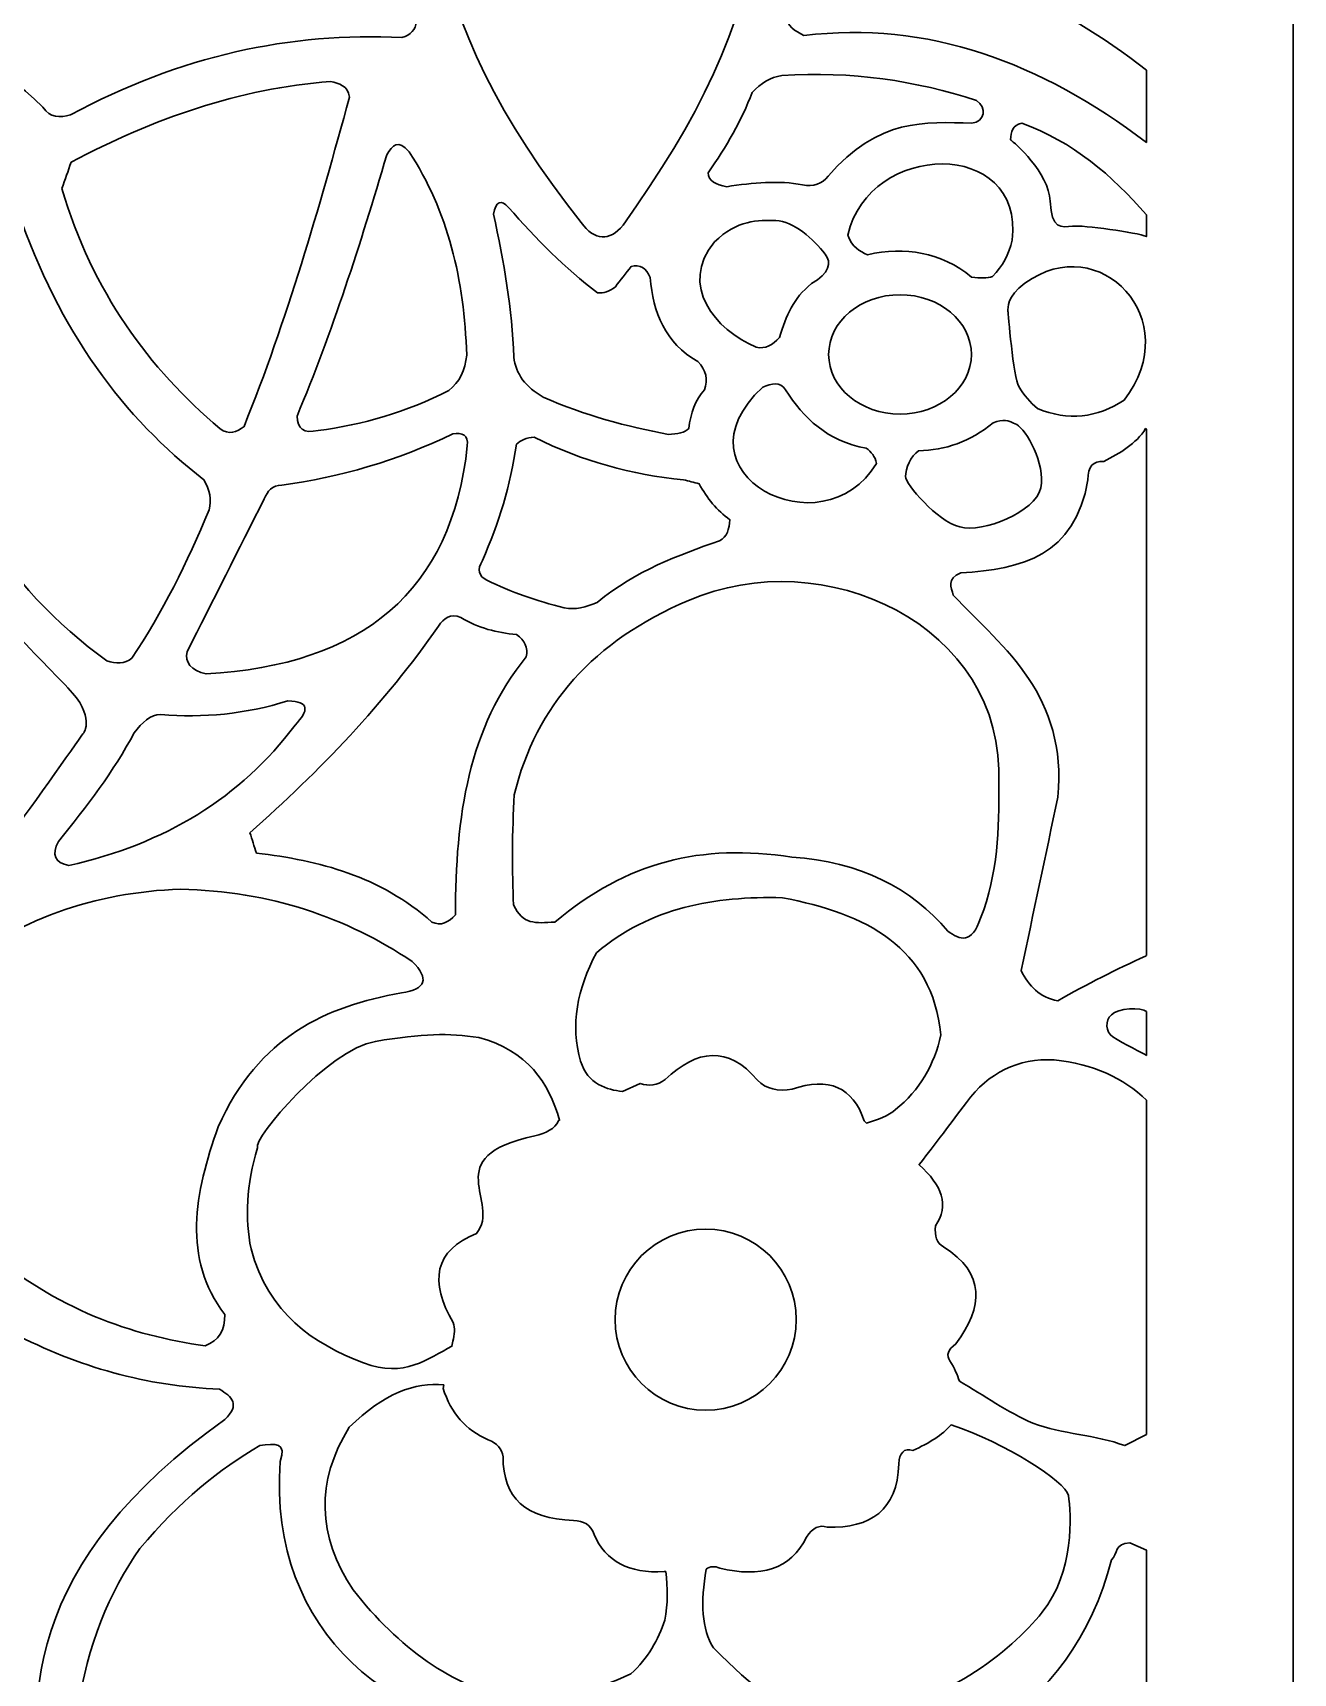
# Model space of a CAD drawing. Header units: centimetres. Extents: x 22.22 to 27.01, y -9 to -0.09.
# Drawn here: x 24.845 to 27.009, y -4.967 to -2.15 of the extents above; entities that cross this region are included whole.
import ezdxf

# ---------------------------------------------------------------- set-up
doc = ezdxf.new("R2010")
doc.units = ezdxf.units.CM
doc.header["$MEASUREMENT"] = 0
doc.layers.add('layer 1', color=7, linetype='Continuous')

msp = doc.modelspace()

# ---------------------------------------------------------------- linework, layer by layer
at = {"layer": 'layer 1', "color": 250, "lineweight": 30}
for points, knots in [([(22.22329, -0.08614), (22.22329, -0.08614), (27.00868, -0.08614), (27.00868, -0.08614), (27.00868, -0.08614), (27.00868, -0.08614), (27.00868, -9.00021), (27.00868, -9.00021), (27.00868, -9.00021), (27.00868, -9.00021), (22.22329, -9.00021), (22.22329, -9.00021), (22.22329, -9.00021), (22.22329, -9.00021), (22.22329, -0.08614), (22.22329, -0.08614)], [0, 0, 0, 0, 0.2, 0.2, 0.2, 0.2, 0.4, 0.4, 0.4, 0.4, 0.6, 0.6, 0.6, 0.6, 1, 1, 1, 1]), ([(25.63864, -1.55238), (25.64874, -1.54224), (25.65996, -1.53359), (25.67912, -1.53549), (25.67912, -1.53549), (25.70459, -1.54828), (25.73081, -1.55991), (25.76232, -1.56365), (25.76232, -1.56365), (25.76794, -1.57266), (25.77357, -1.58167), (25.77919, -1.59068), (25.77919, -1.59068), (25.79005, -1.70596), (25.80092, -1.82123), (25.81179, -1.93651), (25.81179, -1.93651), (25.8279, -1.95641), (25.84551, -1.95678), (25.86464, -1.93763), (25.86464, -1.93763), (25.85602, -1.81185), (25.8474, -1.68606), (25.83878, -1.56028), (25.83878, -1.56028), (25.83165, -1.54113), (25.83502, -1.52648), (25.8489, -1.51634), (25.8489, -1.51634), (25.87252, -1.5017), (25.86501, -1.50658), (25.88263, -1.48592), (25.88263, -1.48592), (25.89124, -1.47991), (25.89986, -1.47992), (25.90849, -1.48592), (25.90849, -1.48592), (26.19186, -1.81074), (26.11297, -2.12521), (25.85803, -2.4806), (25.85803, -2.4806), (25.83403, -2.50913), (25.81004, -2.50762), (25.78606, -2.4761), (25.78606, -2.4761), (25.50902, -2.12614), (25.45989, -1.81822), (25.63864, -1.55238)], [0, 0, 0, 0, 0.0769231, 0.0769231, 0.0769231, 0.0769231, 0.1538462, 0.1538462, 0.1538462, 0.1538462, 0.2307692, 0.2307692, 0.2307692, 0.2307692, 0.3076923, 0.3076923, 0.3076923, 0.3076923, 0.3846154, 0.3846154, 0.3846154, 0.3846154, 0.4615385, 0.4615385, 0.4615385, 0.4615385, 0.5384615, 0.5384615, 0.5384615, 0.5384615, 0.6153846, 0.6153846, 0.6153846, 0.6153846, 0.6923077, 0.6923077, 0.6923077, 0.6923077, 0.7692308, 0.7692308, 0.7692308, 0.7692308, 0.8461538, 0.8461538, 0.8461538, 0.8461538, 1, 1, 1, 1]), ([(25.43332, -1.72136), (25.45655, -1.71459), (25.4693, -1.72135), (25.47156, -1.74163), (25.47156, -1.74163), (25.43557, -1.87008), (25.44306, -1.9999), (25.50304, -2.13139), (25.50304, -2.13139), (25.50228, -2.14491), (25.49403, -2.15392), (25.4783, -2.15843), (25.4783, -2.15843), (25.28721, -2.14888), (25.09747, -2.18972), (24.90935, -2.29135), (24.90935, -2.29135), (24.89136, -2.29588), (24.87412, -2.29741), (24.86213, -2.27783), (24.86213, -2.27783), (24.70512, -2.12647), (24.51171, -2.07083), (24.30666, -2.04578), (24.30666, -2.04578), (24.29315, -2.04053), (24.2819, -2.03302), (24.28643, -2.00973), (24.28643, -2.00973), (24.31529, -1.98382), (24.34415, -1.95792), (24.37301, -1.93201), (24.37301, -1.93201), (24.38801, -1.92558), (24.40227, -1.92179), (24.41124, -1.93652), (24.41124, -1.93652), (24.47211, -2.0028), (24.56725, -2.03688), (24.7156, -2.02586), (24.7156, -2.02586), (24.86896, -2.01447), (25.16692, -1.99606), (25.43332, -1.72136)], [0, 0, 0, 0, 0.0833333, 0.0833333, 0.0833333, 0.0833333, 0.1666667, 0.1666667, 0.1666667, 0.1666667, 0.25, 0.25, 0.25, 0.25, 0.3333333, 0.3333333, 0.3333333, 0.3333333, 0.4166667, 0.4166667, 0.4166667, 0.4166667, 0.5, 0.5, 0.5, 0.5, 0.5833333, 0.5833333, 0.5833333, 0.5833333, 0.6666667, 0.6666667, 0.6666667, 0.6666667, 0.75, 0.75, 0.75, 0.75, 0.8333333, 0.8333333, 0.8333333, 0.8333333, 1, 1, 1, 1]), ([(26.17544, -1.98833), (26.18405, -1.97332), (26.19417, -1.96581), (26.2058, -1.9658), (26.2058, -1.9658), (26.42219, -2.01461), (26.60675, -2.09654), (26.75676, -2.21452), (26.75676, -2.21452), (26.75676, -2.21452), (26.75676, -2.33859), (26.75676, -2.33859), (26.75676, -2.33859), (26.57518, -2.20112), (26.38129, -2.12872), (26.16869, -2.15505), (26.16869, -2.15505), (26.15418, -2.14666), (26.13728, -2.14071), (26.13833, -2.11675), (26.13833, -2.11675), (26.15822, -2.07583), (26.16759, -2.03227), (26.17544, -1.98833)], [0, 0, 0, 0, 0.1428571, 0.1428571, 0.1428571, 0.1428571, 0.2857143, 0.2857143, 0.2857143, 0.2857143, 0.4285714, 0.4285714, 0.4285714, 0.4285714, 0.5714286, 0.5714286, 0.5714286, 0.5714286, 0.7142857, 0.7142857, 0.7142857, 0.7142857, 1, 1, 1, 1]), ([(26.07986, -2.25306), (26.09448, -2.23653), (26.11134, -2.22678), (26.13047, -2.22376), (26.13047, -2.22376), (26.25072, -2.2157), (26.36119, -2.23261), (26.46497, -2.26657), (26.46497, -2.26657), (26.4837, -2.27811), (26.47865, -2.30364), (26.4571, -2.30543), (26.4571, -2.30543), (26.37674, -2.30376), (26.29676, -2.29567), (26.21029, -2.39668), (26.21029, -2.39668), (26.19942, -2.40983), (26.18479, -2.41471), (26.16645, -2.41132), (26.16645, -2.41132), (26.12558, -2.40375), (26.08139, -2.40722), (26.03602, -2.4147), (26.03602, -2.4147), (26.01798, -2.41092), (26.004, -2.40477), (26.00396, -2.39049), (26.00396, -2.39049), (26.03613, -2.34619), (26.06122, -2.30032), (26.07986, -2.25306)], [0, 0, 0, 0, 0.1111111, 0.1111111, 0.1111111, 0.1111111, 0.2222222, 0.2222222, 0.2222222, 0.2222222, 0.3333333, 0.3333333, 0.3333333, 0.3333333, 0.4444444, 0.4444444, 0.4444444, 0.4444444, 0.5555556, 0.5555556, 0.5555556, 0.5555556, 0.6666667, 0.6666667, 0.6666667, 0.6666667, 0.7777778, 0.7777778, 0.7777778, 0.7777778, 1, 1, 1, 1]), ([(24.89473, -2.41752), (24.89998, -2.4025), (24.90523, -2.38748), (24.91048, -2.37246), (24.91048, -2.37246), (25.05199, -2.29721), (25.19923, -2.2461), (25.35574, -2.2339), (25.35574, -2.2339), (25.37044, -2.23765), (25.38589, -2.24036), (25.38835, -2.26094), (25.38835, -2.26094), (25.33575, -2.45277), (25.28101, -2.64366), (25.20732, -2.82643), (25.20732, -2.82643), (25.19458, -2.83547), (25.18145, -2.84187), (25.16572, -2.82981), (25.16572, -2.82981), (25.04413, -2.72639), (24.94734, -2.596), (24.89473, -2.41752)], [0, 0, 0, 0, 0.1428571, 0.1428571, 0.1428571, 0.1428571, 0.2857143, 0.2857143, 0.2857143, 0.2857143, 0.4285714, 0.4285714, 0.4285714, 0.4285714, 0.5714286, 0.5714286, 0.5714286, 0.5714286, 0.7142857, 0.7142857, 0.7142857, 0.7142857, 1, 1, 1, 1]), ([(26.52344, -2.33416), (26.52418, -2.32063), (26.52678, -2.30842), (26.54256, -2.30543), (26.54256, -2.30543), (26.63065, -2.33712), (26.6975, -2.39516), (26.75676, -2.46264), (26.75676, -2.46264), (26.75676, -2.46264), (26.75676, -2.50017), (26.75676, -2.50017), (26.75676, -2.50017), (26.74111, -2.49306), (26.64708, -2.48023), (26.6297, -2.48229), (26.6297, -2.48229), (26.61066, -2.48455), (26.59358, -2.48819), (26.59147, -2.43948), (26.59147, -2.43948), (26.58937, -2.39076), (26.52954, -2.33815), (26.52344, -2.33416)], [0, 0, 0, 0, 0.1428571, 0.1428571, 0.1428571, 0.1428571, 0.2857143, 0.2857143, 0.2857143, 0.2857143, 0.4285714, 0.4285714, 0.4285714, 0.4285714, 0.5714286, 0.5714286, 0.5714286, 0.5714286, 0.7142857, 0.7142857, 0.7142857, 0.7142857, 1, 1, 1, 1]), ([(25.2984, -2.80841), (25.2984, -2.83018), (25.31039, -2.83843), (25.33438, -2.83319), (25.33438, -2.83319), (25.41079, -2.82337), (25.48585, -2.80132), (25.55926, -2.76447), (25.55926, -2.76447), (25.57687, -2.75019), (25.58699, -2.72992), (25.58962, -2.70364), (25.58962, -2.70364), (25.58566, -2.57479), (25.55759, -2.45628), (25.49067, -2.35444), (25.49067, -2.35444), (25.47257, -2.33312), (25.46152, -2.34233), (25.45245, -2.36007), (25.45245, -2.36007), (25.40719, -2.51318), (25.35865, -2.66433), (25.2984, -2.80841)], [0, 0, 0, 0, 0.1428571, 0.1428571, 0.1428571, 0.1428571, 0.2857143, 0.2857143, 0.2857143, 0.2857143, 0.4285714, 0.4285714, 0.4285714, 0.4285714, 0.5714286, 0.5714286, 0.5714286, 0.5714286, 0.7142857, 0.7142857, 0.7142857, 0.7142857, 1, 1, 1, 1]), ([(26.27776, -2.53129), (26.26427, -2.52569), (26.25152, -2.51821), (26.24403, -2.4975), (26.24403, -2.4975), (26.28018, -2.33646), (26.54658, -2.33007), (26.52626, -2.50651), (26.52626, -2.50651), (26.52101, -2.53016), (26.50976, -2.55081), (26.49252, -2.56847), (26.49252, -2.56847), (26.48353, -2.57184), (26.47154, -2.57222), (26.45654, -2.56959), (26.45654, -2.56959), (26.4033, -2.52651), (26.34296, -2.5173), (26.27776, -2.53129)], [0, 0, 0, 0, 0.1666667, 0.1666667, 0.1666667, 0.1666667, 0.3333333, 0.3333333, 0.3333333, 0.3333333, 0.5, 0.5, 0.5, 0.5, 0.6666667, 0.6666667, 0.6666667, 0.6666667, 1, 1, 1, 1]), ([(24.77184, -2.45132), (24.78823, -2.44361), (24.80415, -2.44249), (24.81906, -2.45582), (24.81906, -2.45582), (24.89045, -2.66402), (25.00102, -2.81158), (25.13839, -2.91768), (25.13839, -2.91768), (25.14888, -2.93493), (25.15188, -2.95221), (25.14739, -2.96949), (25.14739, -2.96949), (25.10949, -3.05941), (25.0676, -3.14615), (25.01471, -3.22407), (25.01471, -3.22407), (25.00234, -3.23498), (24.98735, -3.23272), (24.97198, -3.22858), (24.97198, -3.22858), (24.79637, -3.10278), (24.68132, -2.91278), (24.60767, -2.67886), (24.60767, -2.67886), (24.60552, -2.65058), (24.61059, -2.62749), (24.61892, -2.60677), (24.61892, -2.60677), (24.66512, -2.54536), (24.71666, -2.49468), (24.77184, -2.45132)], [0, 0, 0, 0, 0.1111111, 0.1111111, 0.1111111, 0.1111111, 0.2222222, 0.2222222, 0.2222222, 0.2222222, 0.3333333, 0.3333333, 0.3333333, 0.3333333, 0.4444444, 0.4444444, 0.4444444, 0.4444444, 0.5555556, 0.5555556, 0.5555556, 0.5555556, 0.6666667, 0.6666667, 0.6666667, 0.6666667, 0.7777778, 0.7777778, 0.7777778, 0.7777778, 1, 1, 1, 1]), ([(25.63572, -2.46145), (25.63984, -2.43968), (25.64846, -2.43593), (25.66158, -2.45018), (25.66158, -2.45018), (25.70874, -2.50407), (25.7583, -2.55473), (25.8145, -2.59663), (25.8145, -2.59663), (25.82462, -2.59775), (25.83473, -2.59437), (25.84486, -2.58649), (25.84486, -2.58649), (25.85385, -2.57485), (25.86285, -2.5632), (25.87185, -2.55157), (25.87185, -2.55157), (25.8872, -2.54743), (25.89807, -2.55381), (25.90445, -2.57072), (25.90445, -2.57072), (25.91029, -2.63019), (25.92968, -2.68247), (25.98654, -2.71491), (25.98654, -2.71491), (26.00077, -2.72956), (26.00451, -2.74569), (25.99778, -2.76335), (25.99778, -2.76335), (25.98202, -2.78041), (25.97453, -2.8037), (25.9708, -2.82981), (25.9708, -2.82981), (25.96482, -2.83694), (25.95095, -2.83882), (25.93594, -2.83995), (25.93594, -2.83995), (25.86436, -2.82615), (25.79275, -2.80755), (25.72117, -2.77574), (25.72117, -2.77574), (25.69081, -2.75884), (25.67393, -2.73594), (25.67058, -2.70703), (25.67058, -2.70703), (25.66787, -2.62515), (25.65343, -2.5433), (25.63572, -2.46145)], [0, 0, 0, 0, 0.0769231, 0.0769231, 0.0769231, 0.0769231, 0.1538462, 0.1538462, 0.1538462, 0.1538462, 0.2307692, 0.2307692, 0.2307692, 0.2307692, 0.3076923, 0.3076923, 0.3076923, 0.3076923, 0.3846154, 0.3846154, 0.3846154, 0.3846154, 0.4615385, 0.4615385, 0.4615385, 0.4615385, 0.5384615, 0.5384615, 0.5384615, 0.5384615, 0.6153846, 0.6153846, 0.6153846, 0.6153846, 0.6923077, 0.6923077, 0.6923077, 0.6923077, 0.7692308, 0.7692308, 0.7692308, 0.7692308, 0.8461538, 0.8461538, 0.8461538, 0.8461538, 1, 1, 1, 1]), ([(26.01521, -2.50932), (26.05344, -2.4713), (26.09054, -2.4721), (26.12034, -2.47271), (26.12034, -2.47271), (26.15015, -2.47332), (26.18574, -2.5052), (26.20523, -2.53016), (26.20523, -2.53016), (26.21601, -2.54518), (26.21339, -2.56357), (26.18163, -2.58086), (26.18163, -2.58086), (26.1498, -2.60712), (26.13883, -2.63491), (26.12653, -2.67323), (26.12653, -2.67323), (26.11519, -2.68607), (26.10245, -2.69376), (26.08661, -2.69013), (26.08661, -2.69013), (26.01576, -2.65936), (25.95342, -2.58482), (26.01521, -2.50932)], [0, 0, 0, 0, 0.1428571, 0.1428571, 0.1428571, 0.1428571, 0.2857143, 0.2857143, 0.2857143, 0.2857143, 0.4285714, 0.4285714, 0.4285714, 0.4285714, 0.5714286, 0.5714286, 0.5714286, 0.5714286, 0.7142857, 0.7142857, 0.7142857, 0.7142857, 1, 1, 1, 1]), ([(26.51895, -2.62874), (26.51895, -2.62197), (26.51662, -2.60332), (26.54819, -2.5803), (26.54819, -2.5803), (26.67657, -2.48663), (26.82525, -2.64339), (26.71854, -2.7808), (26.71854, -2.7808), (26.67186, -2.81196), (26.62219, -2.81684), (26.56954, -2.79545), (26.56954, -2.79545), (26.5573, -2.78519), (26.54671, -2.77246), (26.5375, -2.75771), (26.5375, -2.75771), (26.52829, -2.74296), (26.51895, -2.62817), (26.51895, -2.62874)], [0, 0, 0, 0, 0.1666667, 0.1666667, 0.1666667, 0.1666667, 0.3333333, 0.3333333, 0.3333333, 0.3333333, 0.5, 0.5, 0.5, 0.5, 0.6666667, 0.6666667, 0.6666667, 0.6666667, 1, 1, 1, 1]), ([(26.33365, -2.80503), (26.40133, -2.80503), (26.45622, -2.75913), (26.45622, -2.70253), (26.45622, -2.70253), (26.45622, -2.64591), (26.40133, -2.6), (26.33365, -2.6), (26.33365, -2.6), (26.26598, -2.6), (26.21109, -2.64591), (26.21109, -2.70253), (26.21109, -2.70253), (26.21109, -2.75913), (26.26598, -2.80503), (26.33365, -2.80503)], [0, 0, 0, 0, 0.2, 0.2, 0.2, 0.2, 0.4, 0.4, 0.4, 0.4, 0.6, 0.6, 0.6, 0.6, 1, 1, 1, 1]), ([(26.09785, -2.75884), (26.11322, -2.7524), (26.12785, -2.74865), (26.13721, -2.76335), (26.13721, -2.76335), (26.16812, -2.81199), (26.20859, -2.85104), (26.27551, -2.8636), (26.27551, -2.8636), (26.28449, -2.86922), (26.29049, -2.87785), (26.2935, -2.88951), (26.2935, -2.88951), (26.20057, -3.04329), (25.93776, -2.90609), (26.09785, -2.75884)], [0, 0, 0, 0, 0.2, 0.2, 0.2, 0.2, 0.4, 0.4, 0.4, 0.4, 0.6, 0.6, 0.6, 0.6, 1, 1, 1, 1]), ([(26.36547, -2.86811), (26.35174, -2.87649), (26.34314, -2.8989), (26.34298, -2.91204), (26.34298, -2.91204), (26.34282, -2.92518), (26.39702, -2.98825), (26.43631, -2.99877), (26.43631, -2.99877), (26.47559, -3.0093), (26.56631, -2.9731), (26.57517, -2.93175), (26.57517, -2.93175), (26.58402, -2.89041), (26.54985, -2.83146), (26.53413, -2.82305), (26.53413, -2.82305), (26.51841, -2.81463), (26.51107, -2.81348), (26.49365, -2.81967), (26.49365, -2.81967), (26.4541, -2.85257), (26.411, -2.86675), (26.36547, -2.86811)], [0, 0, 0, 0, 0.1428571, 0.1428571, 0.1428571, 0.1428571, 0.2857143, 0.2857143, 0.2857143, 0.2857143, 0.4285714, 0.4285714, 0.4285714, 0.4285714, 0.5714286, 0.5714286, 0.5714286, 0.5714286, 0.7142857, 0.7142857, 0.7142857, 0.7142857, 1, 1, 1, 1]), ([(24.51469, -3.13733), (24.57137, -3.2467), (24.6721, -3.41783), (24.6721, -3.41783), (24.6721, -3.41783), (24.6721, -3.41783), (24.72832, -3.51808), (24.72832, -3.51808), (24.72832, -3.51808), (24.72832, -3.51808), (24.76431, -3.58453), (24.80366, -3.5316), (24.80366, -3.5316), (24.84301, -3.47866), (24.93184, -3.35249), (24.93184, -3.35249), (24.93184, -3.35249), (24.93184, -3.35249), (24.9532, -3.32432), (24.90486, -3.27476), (24.90486, -3.27476), (24.85651, -3.2252), (24.72495, -3.09227), (24.67097, -3.01004), (24.67097, -3.01004), (24.617, -2.92781), (24.59002, -2.89063), (24.57878, -2.86135), (24.57878, -2.86135), (24.56753, -2.83206), (24.55628, -2.8163), (24.53717, -2.81855), (24.53717, -2.81855), (24.46325, -2.82723), (24.49813, -3.10538), (24.51469, -3.13733)], [0, 0, 0, 0, 0.1, 0.1, 0.1, 0.1, 0.2, 0.2, 0.2, 0.2, 0.3, 0.3, 0.3, 0.3, 0.4, 0.4, 0.4, 0.4, 0.5, 0.5, 0.5, 0.5, 0.6, 0.6, 0.6, 0.6, 0.7, 0.7, 0.7, 0.7, 0.8, 0.8, 0.8, 0.8, 1, 1, 1, 1]), ([(25.24218, -2.95034), (25.24778, -2.93793), (25.25489, -2.92704), (25.27254, -2.92668), (25.27254, -2.92668), (25.3718, -2.91341), (25.46972, -2.88516), (25.56601, -2.83882), (25.56601, -2.83882), (25.5824, -2.83606), (25.59232, -2.84085), (25.59074, -2.85909), (25.59074, -2.85909), (25.56451, -3.10873), (25.41118, -3.23574), (25.1421, -3.25111), (25.1421, -3.25111), (25.11625, -3.24435), (25.10538, -3.23158), (25.1095, -3.21281), (25.1095, -3.21281), (25.15373, -3.12532), (25.19795, -3.03782), (25.24218, -2.95034)], [0, 0, 0, 0, 0.1428571, 0.1428571, 0.1428571, 0.1428571, 0.2857143, 0.2857143, 0.2857143, 0.2857143, 0.4285714, 0.4285714, 0.4285714, 0.4285714, 0.5714286, 0.5714286, 0.5714286, 0.5714286, 0.7142857, 0.7142857, 0.7142857, 0.7142857, 1, 1, 1, 1]), ([(26.42473, -3.11593), (26.42201, -3.10235), (26.41212, -3.08802), (26.43822, -3.07764), (26.43822, -3.07764), (26.54354, -3.0706), (26.63312, -3.04882), (26.65636, -2.91768), (26.65636, -2.91768), (26.65636, -2.89515), (26.66534, -2.88465), (26.68334, -2.88613), (26.68334, -2.88613), (26.71185, -2.87189), (26.73884, -2.85615), (26.75531, -2.82981), (26.75531, -2.82981), (26.75531, -2.82981), (26.75676, -2.83064), (26.75676, -2.83064), (26.75676, -2.83064), (26.75676, -2.83064), (26.75676, -3.73431), (26.75676, -3.73431), (26.75676, -3.73431), (26.75676, -3.73431), (26.75531, -3.73549), (26.75531, -3.73549), (26.75531, -3.73549), (26.70508, -3.75803), (26.65485, -3.78356), (26.60464, -3.81209), (26.60464, -3.81209), (26.57352, -3.80663), (26.55477, -3.78674), (26.54167, -3.76028), (26.54167, -3.76028), (26.56265, -3.66114), (26.58365, -3.56201), (26.60464, -3.46288), (26.60464, -3.46288), (26.62072, -3.28896), (26.51445, -3.20877), (26.42473, -3.11593)], [0, 0, 0, 0, 0.0833333, 0.0833333, 0.0833333, 0.0833333, 0.1666667, 0.1666667, 0.1666667, 0.1666667, 0.25, 0.25, 0.25, 0.25, 0.3333333, 0.3333333, 0.3333333, 0.3333333, 0.4166667, 0.4166667, 0.4166667, 0.4166667, 0.5, 0.5, 0.5, 0.5, 0.5833333, 0.5833333, 0.5833333, 0.5833333, 0.6666667, 0.6666667, 0.6666667, 0.6666667, 0.75, 0.75, 0.75, 0.75, 0.8333333, 0.8333333, 0.8333333, 0.8333333, 1, 1, 1, 1]), ([(25.67507, -2.85685), (25.6822, -2.84972), (25.69232, -2.84559), (25.70544, -2.84445), (25.70544, -2.84445), (25.78779, -2.88589), (25.87343, -2.90926), (25.9618, -2.91768), (25.9618, -2.91768), (25.97079, -2.91992), (25.97979, -2.92218), (25.98879, -2.92443), (25.98879, -2.92443), (26.00191, -2.94958), (26.01952, -2.97023), (26.04164, -2.98639), (26.04164, -2.98639), (26.04016, -3.00179), (26.03717, -3.01606), (26.02365, -3.02244), (26.02365, -3.02244), (25.95251, -3.0473), (25.88147, -3.07311), (25.81338, -3.12833), (25.81338, -3.12833), (25.79462, -3.13585), (25.77588, -3.14186), (25.75716, -3.13733), (25.75716, -3.13733), (25.7101, -3.12579), (25.66553, -3.11057), (25.62448, -3.09002), (25.62448, -3.09002), (25.60987, -3.08325), (25.60725, -3.07199), (25.61661, -3.05623), (25.61661, -3.05623), (25.64454, -2.99257), (25.66515, -2.92648), (25.67507, -2.85685)], [0, 0, 0, 0, 0.0909091, 0.0909091, 0.0909091, 0.0909091, 0.1818182, 0.1818182, 0.1818182, 0.1818182, 0.2727273, 0.2727273, 0.2727273, 0.2727273, 0.3636364, 0.3636364, 0.3636364, 0.3636364, 0.4545455, 0.4545455, 0.4545455, 0.4545455, 0.5454545, 0.5454545, 0.5454545, 0.5454545, 0.6363636, 0.6363636, 0.6363636, 0.6363636, 0.7272727, 0.7272727, 0.7272727, 0.7272727, 0.8181818, 0.8181818, 0.8181818, 0.8181818, 1, 1, 1, 1]), ([(25.67025, -3.64763), (25.68593, -3.68149), (25.70731, -3.67921), (25.74109, -3.67692), (25.74109, -3.67692), (25.86552, -3.57299), (25.99144, -3.54204), (26.14812, -3.5654), (26.14812, -3.5654), (26.26336, -3.57348), (26.35444, -3.61852), (26.41574, -3.69269), (26.41574, -3.69269), (26.43674, -3.7078), (26.45698, -3.71536), (26.47195, -3.67016), (26.47195, -3.67016), (26.50231, -3.59356), (26.50334, -3.51697), (26.50344, -3.44036), (26.50344, -3.44036), (26.51455, -3.16481), (26.20108, -3.02462), (25.97047, -3.12494), (25.97047, -3.12494), (25.80755, -3.19388), (25.70834, -3.30536), (25.67137, -3.45838), (25.67137, -3.45838), (25.66762, -3.51996), (25.66725, -3.59281), (25.67025, -3.64763)], [0, 0, 0, 0, 0.1111111, 0.1111111, 0.1111111, 0.1111111, 0.2222222, 0.2222222, 0.2222222, 0.2222222, 0.3333333, 0.3333333, 0.3333333, 0.3333333, 0.4444444, 0.4444444, 0.4444444, 0.4444444, 0.5555556, 0.5555556, 0.5555556, 0.5555556, 0.6666667, 0.6666667, 0.6666667, 0.6666667, 0.7777778, 0.7777778, 0.7777778, 0.7777778, 1, 1, 1, 1]), ([(25.22869, -3.55863), (25.22494, -3.547), (25.22119, -3.53536), (25.21744, -3.52371), (25.21744, -3.52371), (25.3374, -3.41749), (25.44829, -3.30217), (25.54127, -3.16888), (25.54127, -3.16888), (25.55035, -3.15545), (25.5614, -3.14663), (25.5795, -3.15423), (25.5795, -3.15423), (25.60966, -3.17245), (25.64189, -3.18034), (25.67507, -3.18352), (25.67507, -3.18352), (25.68969, -3.1933), (25.6953, -3.20606), (25.69194, -3.22182), (25.69194, -3.22182), (25.59342, -3.34121), (25.56996, -3.49706), (25.57051, -3.66453), (25.57051, -3.66453), (25.55832, -3.67785), (25.54519, -3.68461), (25.53003, -3.67692), (25.53003, -3.67692), (25.44026, -3.5982), (25.33644, -3.57117), (25.22869, -3.55863)], [0, 0, 0, 0, 0.1111111, 0.1111111, 0.1111111, 0.1111111, 0.2222222, 0.2222222, 0.2222222, 0.2222222, 0.3333333, 0.3333333, 0.3333333, 0.3333333, 0.4444444, 0.4444444, 0.4444444, 0.4444444, 0.5555556, 0.5555556, 0.5555556, 0.5555556, 0.6666667, 0.6666667, 0.6666667, 0.6666667, 0.7777778, 0.7777778, 0.7777778, 0.7777778, 1, 1, 1, 1]), ([(24.88855, -3.53892), (24.93732, -3.47896), (24.98369, -3.41794), (25.01898, -3.35193), (25.01898, -3.35193), (25.03249, -3.33497), (25.04647, -3.31983), (25.06452, -3.32095), (25.06452, -3.32095), (25.13722, -3.32667), (25.20993, -3.32012), (25.28266, -3.29729), (25.28266, -3.29729), (25.32039, -3.29804), (25.31875, -3.3142), (25.29502, -3.33898), (25.29502, -3.33898), (25.20183, -3.46331), (25.07167, -3.54286), (24.90654, -3.58004), (24.90654, -3.58004), (24.88254, -3.57533), (24.87655, -3.56161), (24.88855, -3.53892)], [0, 0, 0, 0, 0.1428571, 0.1428571, 0.1428571, 0.1428571, 0.2857143, 0.2857143, 0.2857143, 0.2857143, 0.4285714, 0.4285714, 0.4285714, 0.4285714, 0.5714286, 0.5714286, 0.5714286, 0.5714286, 0.7142857, 0.7142857, 0.7142857, 0.7142857, 1, 1, 1, 1]), ([(24.64141, -4.04414), (24.63915, -4.02837), (24.57396, -3.87292), (24.69538, -3.77154), (24.69538, -3.77154), (24.81679, -3.67016), (24.95247, -3.62585), (25.09791, -3.6206), (25.09791, -3.6206), (25.25288, -3.6236), (25.38293, -3.66942), (25.49596, -3.7445), (25.49596, -3.7445), (25.52594, -3.77456), (25.51995, -3.79259), (25.47797, -3.79858), (25.47797, -3.79858), (25.34863, -3.82142), (25.23241, -3.87321), (25.16313, -4.02837), (25.16313, -4.02837), (25.12226, -4.14281), (25.10102, -4.25413), (25.17437, -4.35054), (25.17437, -4.35054), (25.17511, -4.37757), (25.16387, -4.3956), (25.14065, -4.40462), (25.14065, -4.40462), (25.01395, -4.38632), (24.88726, -4.34408), (24.76059, -4.23565), (24.76059, -4.23565), (24.72085, -4.18982), (24.68112, -4.12598), (24.64141, -4.04414)], [0, 0, 0, 0, 0.1, 0.1, 0.1, 0.1, 0.2, 0.2, 0.2, 0.2, 0.3, 0.3, 0.3, 0.3, 0.4, 0.4, 0.4, 0.4, 0.5, 0.5, 0.5, 0.5, 0.6, 0.6, 0.6, 0.6, 0.7, 0.7, 0.7, 0.7, 0.8, 0.8, 0.8, 0.8, 1, 1, 1, 1]), ([(25.85715, -3.96796), (25.83091, -3.96479), (25.79722, -3.9558), (25.78527, -3.91573), (25.78527, -3.91573), (25.76679, -3.85378), (25.77978, -3.79184), (25.81226, -3.72986), (25.81226, -3.72986), (25.90482, -3.65141), (26.01501, -3.63255), (26.13159, -3.63523), (26.13159, -3.63523), (26.27572, -3.66269), (26.38859, -3.71998), (26.4037, -3.87067), (26.4037, -3.87067), (26.39282, -3.9225), (26.36696, -3.96531), (26.32611, -3.99909), (26.32611, -3.99909), (26.31343, -4.00958), (26.29517, -4.01693), (26.27586, -4.022), (26.27586, -4.022), (26.27586, -4.022), (26.27214, -4.01823), (26.27214, -4.01823), (26.27214, -4.01823), (26.25265, -3.96042), (26.21142, -3.94239), (26.14846, -3.96417), (26.14846, -3.96417), (26.12436, -3.96807), (26.10394, -3.96404), (26.08886, -3.9484), (26.08886, -3.9484), (26.03839, -3.88899), (25.98527, -3.89557), (25.93032, -3.94727), (25.93032, -3.94727), (25.91686, -3.9579), (25.90253, -3.95916), (25.88759, -3.95403), (25.88759, -3.95403), (25.88759, -3.95403), (25.85715, -3.96796), (25.85715, -3.96796)], [0, 0, 0, 0, 0.0769231, 0.0769231, 0.0769231, 0.0769231, 0.1538462, 0.1538462, 0.1538462, 0.1538462, 0.2307692, 0.2307692, 0.2307692, 0.2307692, 0.3076923, 0.3076923, 0.3076923, 0.3076923, 0.3846154, 0.3846154, 0.3846154, 0.3846154, 0.4615385, 0.4615385, 0.4615385, 0.4615385, 0.5384615, 0.5384615, 0.5384615, 0.5384615, 0.6153846, 0.6153846, 0.6153846, 0.6153846, 0.6923077, 0.6923077, 0.6923077, 0.6923077, 0.7692308, 0.7692308, 0.7692308, 0.7692308, 0.8461538, 0.8461538, 0.8461538, 0.8461538, 1, 1, 1, 1]), ([(26.69651, -3.83607), (26.70688, -3.8249), (26.7483, -3.82253), (26.75676, -3.8308), (26.75676, -3.8308), (26.75676, -3.8308), (26.75676, -3.90586), (26.75676, -3.90586), (26.75676, -3.90586), (26.7504, -3.90274), (26.71771, -3.88577), (26.69915, -3.8743), (26.69915, -3.8743), (26.68613, -3.86623), (26.68572, -3.84524), (26.69651, -3.83607)], [0, 0, 0, 0, 0.2, 0.2, 0.2, 0.2, 0.4, 0.4, 0.4, 0.4, 0.6, 0.6, 0.6, 0.6, 1, 1, 1, 1]), ([(25.2306, -4.06442), (25.22222, -4.04899), (25.35122, -3.8958), (25.43299, -3.88194), (25.43299, -3.88194), (25.51476, -3.86807), (25.55798, -3.86758), (25.61065, -3.87518), (25.61065, -3.87518), (25.69409, -3.89806), (25.73052, -3.95184), (25.74908, -4.01731), (25.74908, -4.01731), (25.74908, -4.01731), (25.74704, -4.01823), (25.74704, -4.01823), (25.74704, -4.01823), (25.74144, -4.03216), (25.72564, -4.03924), (25.70656, -4.04414), (25.70656, -4.04414), (25.53773, -4.08003), (25.65054, -4.1572), (25.60649, -4.21198), (25.60649, -4.21198), (25.53435, -4.23996), (25.52478, -4.2946), (25.56657, -4.36463), (25.56657, -4.36463), (25.56977, -4.37446), (25.56883, -4.38535), (25.56601, -4.39673), (25.56601, -4.39673), (25.56601, -4.39673), (25.56424, -4.4053), (25.56424, -4.4053), (25.56424, -4.4053), (25.5241, -4.42611), (25.48269, -4.46069), (25.41275, -4.4339), (25.41275, -4.4339), (25.32511, -4.40034), (25.24994, -4.34965), (25.21935, -4.2379), (25.21935, -4.2379), (25.20905, -4.1857), (25.21093, -4.12862), (25.2306, -4.06442)], [0, 0, 0, 0, 0.0769231, 0.0769231, 0.0769231, 0.0769231, 0.1538462, 0.1538462, 0.1538462, 0.1538462, 0.2307692, 0.2307692, 0.2307692, 0.2307692, 0.3076923, 0.3076923, 0.3076923, 0.3076923, 0.3846154, 0.3846154, 0.3846154, 0.3846154, 0.4615385, 0.4615385, 0.4615385, 0.4615385, 0.5384615, 0.5384615, 0.5384615, 0.5384615, 0.6153846, 0.6153846, 0.6153846, 0.6153846, 0.6923077, 0.6923077, 0.6923077, 0.6923077, 0.7692308, 0.7692308, 0.7692308, 0.7692308, 0.8461538, 0.8461538, 0.8461538, 0.8461538, 1, 1, 1, 1]), ([(26.36649, -4.09347), (26.38437, -4.07076), (26.418, -4.02648), (26.44755, -3.9867), (26.44755, -3.9867), (26.48577, -3.93526), (26.53599, -3.91085), (26.59822, -3.91347), (26.59822, -3.91347), (26.6655, -3.92055), (26.71718, -3.94495), (26.75676, -3.98288), (26.75676, -3.98288), (26.75676, -3.98288), (26.75676, -4.5567), (26.75676, -4.5567), (26.75676, -4.5567), (26.75676, -4.5567), (26.71966, -4.57584), (26.71966, -4.57584), (26.71966, -4.57584), (26.66932, -4.55706), (26.61225, -4.55631), (26.56191, -4.53754), (26.56191, -4.53754), (26.51801, -4.51823), (26.47753, -4.48974), (26.43559, -4.46518), (26.43559, -4.46518), (26.43225, -4.45447), (26.42697, -4.44294), (26.41944, -4.43053), (26.41944, -4.43053), (26.41231, -4.42076), (26.41569, -4.411), (26.42955, -4.40124), (26.42955, -4.40124), (26.47677, -4.33748), (26.4809, -4.28022), (26.40819, -4.23452), (26.40819, -4.23452), (26.39693, -4.22851), (26.39244, -4.21649), (26.3947, -4.19847), (26.3947, -4.19847), (26.41878, -4.16357), (26.40547, -4.12863), (26.36659, -4.09371), (26.36659, -4.09371), (26.36659, -4.09371), (26.36649, -4.09347), (26.36649, -4.09347)], [0, 0, 0, 0, 0.0714286, 0.0714286, 0.0714286, 0.0714286, 0.1428571, 0.1428571, 0.1428571, 0.1428571, 0.2142857, 0.2142857, 0.2142857, 0.2142857, 0.2857143, 0.2857143, 0.2857143, 0.2857143, 0.3571429, 0.3571429, 0.3571429, 0.3571429, 0.4285714, 0.4285714, 0.4285714, 0.4285714, 0.5, 0.5, 0.5, 0.5, 0.5714286, 0.5714286, 0.5714286, 0.5714286, 0.6428571, 0.6428571, 0.6428571, 0.6428571, 0.7142857, 0.7142857, 0.7142857, 0.7142857, 0.7857143, 0.7857143, 0.7857143, 0.7857143, 0.8571429, 0.8571429, 0.8571429, 0.8571429, 1, 1, 1, 1]), ([(25.99998, -4.51502), (26.08582, -4.51502), (26.15544, -4.4454), (26.15544, -4.35957), (26.15544, -4.35957), (26.15544, -4.27373), (26.08582, -4.20411), (25.99998, -4.20411), (25.99998, -4.20411), (25.91414, -4.20411), (25.84453, -4.27373), (25.84453, -4.35957), (25.84453, -4.35957), (25.84453, -4.4454), (25.91414, -4.51502), (25.99998, -4.51502)], [0, 0, 0, 0, 0.2, 0.2, 0.2, 0.2, 0.4, 0.4, 0.4, 0.4, 0.6, 0.6, 0.6, 0.6, 1, 1, 1, 1]), ([(24.09269, -4.97912), (24.06981, -4.96881), (24.07582, -4.95643), (24.09494, -4.94307), (24.09494, -4.94307), (24.35533, -4.81883), (24.59399, -4.66195), (24.75835, -4.39335), (24.75835, -4.39335), (24.77398, -4.3832), (24.788, -4.36665), (24.81006, -4.38209), (24.81006, -4.38209), (24.9225, -4.44142), (25.04093, -4.47373), (25.16538, -4.47897), (25.16538, -4.47897), (25.18643, -4.49171), (25.20147, -4.50599), (25.17437, -4.53078), (25.17437, -4.53078), (24.83294, -4.77477), (24.82001, -5.01376), (24.87528, -5.25172), (24.87528, -5.25172), (24.86967, -5.2871), (24.85093, -5.28556), (24.83031, -5.27876), (24.83031, -5.27876), (24.5656, -5.05822), (24.32726, -5.0066), (24.09269, -4.97912)], [0, 0, 0, 0, 0.1111111, 0.1111111, 0.1111111, 0.1111111, 0.2222222, 0.2222222, 0.2222222, 0.2222222, 0.3333333, 0.3333333, 0.3333333, 0.3333333, 0.4444444, 0.4444444, 0.4444444, 0.4444444, 0.5555556, 0.5555556, 0.5555556, 0.5555556, 0.6666667, 0.6666667, 0.6666667, 0.6666667, 0.7777778, 0.7777778, 0.7777778, 0.7777778, 1, 1, 1, 1]), ([(25.55048, -4.47154), (25.50073, -4.46715), (25.44748, -4.48552), (25.38802, -4.5443), (25.38802, -4.5443), (25.3303, -4.63741), (25.33255, -4.73054), (25.39476, -4.82367), (25.39476, -4.82367), (25.47291, -4.92259), (25.56324, -4.9898), (25.67137, -5.01066), (25.67137, -5.01066), (25.74445, -5.01234), (25.81041, -4.99619), (25.87152, -4.96785), (25.87152, -4.96785), (25.90112, -4.94044), (25.91835, -4.90889), (25.92999, -4.87548), (25.92999, -4.87548), (25.93531, -4.84766), (25.93463, -4.81985), (25.93155, -4.79203), (25.93155, -4.79203), (25.93155, -4.79203), (25.92863, -4.79212), (25.92863, -4.79212), (25.92863, -4.79212), (25.86829, -4.79568), (25.82817, -4.77446), (25.80832, -4.72848), (25.80832, -4.72848), (25.80326, -4.71111), (25.78995, -4.7051), (25.7729, -4.70426), (25.7729, -4.70426), (25.69074, -4.70215), (25.65173, -4.66468), (25.65203, -4.59499), (25.65203, -4.59499), (25.65034, -4.58146), (25.64189, -4.5717), (25.62672, -4.5657), (25.62672, -4.5657), (25.58773, -4.54957), (25.56266, -4.51948), (25.54914, -4.47783), (25.54914, -4.47783), (25.54914, -4.47783), (25.55048, -4.47154), (25.55048, -4.47154)], [0, 0, 0, 0, 0.0714286, 0.0714286, 0.0714286, 0.0714286, 0.1428571, 0.1428571, 0.1428571, 0.1428571, 0.2142857, 0.2142857, 0.2142857, 0.2142857, 0.2857143, 0.2857143, 0.2857143, 0.2857143, 0.3571429, 0.3571429, 0.3571429, 0.3571429, 0.4285714, 0.4285714, 0.4285714, 0.4285714, 0.5, 0.5, 0.5, 0.5, 0.5714286, 0.5714286, 0.5714286, 0.5714286, 0.6428571, 0.6428571, 0.6428571, 0.6428571, 0.7142857, 0.7142857, 0.7142857, 0.7142857, 0.7857143, 0.7857143, 0.7857143, 0.7857143, 0.8571429, 0.8571429, 0.8571429, 0.8571429, 1, 1, 1, 1]), ([(26.00061, -4.78813), (25.99144, -4.84447), (25.99283, -4.89176), (26.01319, -4.9228), (26.01319, -4.9228), (26.08459, -4.99149), (26.11422, -5.03581), (26.26057, -5.03093), (26.26057, -5.03093), (26.40693, -5.02606), (26.52293, -4.92957), (26.57766, -4.86197), (26.57766, -4.86197), (26.63238, -4.79437), (26.62863, -4.69149), (26.62263, -4.66145), (26.62263, -4.66145), (26.61775, -4.63705), (26.51487, -4.57202), (26.42138, -4.54001), (26.42138, -4.54001), (26.40628, -4.55755), (26.38313, -4.57173), (26.35591, -4.58429), (26.35591, -4.58429), (26.34035, -4.57997), (26.33229, -4.58767), (26.33173, -4.60738), (26.33173, -4.60738), (26.32892, -4.68669), (26.28338, -4.71786), (26.20861, -4.71608), (26.20861, -4.71608), (26.19529, -4.7112), (26.18348, -4.71682), (26.17319, -4.73298), (26.17319, -4.73298), (26.14582, -4.78912), (26.09353, -4.80245), (26.02421, -4.78649), (26.02421, -4.78649), (26.01574, -4.78232), (26.00789, -4.78287), (26.00061, -4.78813)], [0, 0, 0, 0, 0.0833333, 0.0833333, 0.0833333, 0.0833333, 0.1666667, 0.1666667, 0.1666667, 0.1666667, 0.25, 0.25, 0.25, 0.25, 0.3333333, 0.3333333, 0.3333333, 0.3333333, 0.4166667, 0.4166667, 0.4166667, 0.4166667, 0.5, 0.5, 0.5, 0.5, 0.5833333, 0.5833333, 0.5833333, 0.5833333, 0.6666667, 0.6666667, 0.6666667, 0.6666667, 0.75, 0.75, 0.75, 0.75, 0.8333333, 0.8333333, 0.8333333, 0.8333333, 1, 1, 1, 1]), ([(25.23431, -4.57584), (25.26059, -4.57128), (25.28199, -4.57124), (25.26917, -4.60288), (25.26917, -4.60288), (25.24962, -4.90049), (25.46263, -5.06642), (25.73692, -5.08613), (25.73692, -5.08613), (25.76911, -5.08372), (25.79577, -5.07763), (25.819, -5.06923), (25.819, -5.06923), (25.83892, -5.07219), (25.85431, -5.0778), (25.83812, -5.1019), (25.83812, -5.1019), (25.76587, -5.21989), (25.66559, -5.30983), (25.52441, -5.35874), (25.52441, -5.35874), (25.3539, -5.4061), (25.19303, -5.3861), (25.03753, -5.32833), (25.03753, -5.32833), (24.96219, -5.24458), (24.9131, -5.14958), (24.92172, -5.02981), (24.92172, -5.02981), (24.93822, -4.91828), (24.97608, -4.82817), (25.02854, -4.7527), (25.02854, -4.7527), (25.09714, -4.67008), (25.16573, -4.61639), (25.23431, -4.57584)], [0, 0, 0, 0, 0.1, 0.1, 0.1, 0.1, 0.2, 0.2, 0.2, 0.2, 0.3, 0.3, 0.3, 0.3, 0.4, 0.4, 0.4, 0.4, 0.5, 0.5, 0.5, 0.5, 0.6, 0.6, 0.6, 0.6, 0.7, 0.7, 0.7, 0.7, 0.8, 0.8, 0.8, 0.8, 1, 1, 1, 1]), ([(26.04243, -5.10303), (26.03942, -5.07376), (26.05441, -5.0655), (26.08741, -5.07825), (26.08741, -5.07825), (26.40848, -5.17768), (26.6281, -5.03347), (26.69684, -4.77184), (26.69684, -4.77184), (26.70733, -4.76209), (26.70208, -4.74332), (26.72832, -4.74256), (26.72832, -4.74256), (26.72832, -4.74256), (26.75676, -4.75522), (26.75676, -4.75522), (26.75676, -4.75522), (26.75676, -4.75522), (26.75676, -5.47804), (26.75676, -5.47804), (26.75676, -5.47804), (26.37922, -5.53521), (26.16794, -5.37516), (26.04243, -5.10303)], [0, 0, 0, 0, 0.1428571, 0.1428571, 0.1428571, 0.1428571, 0.2857143, 0.2857143, 0.2857143, 0.2857143, 0.4285714, 0.4285714, 0.4285714, 0.4285714, 0.5714286, 0.5714286, 0.5714286, 0.5714286, 0.7142857, 0.7142857, 0.7142857, 0.7142857, 1, 1, 1, 1])]:
    msp.add_open_spline(points, degree=3, knots=knots, dxfattribs=at)

doc.saveas('drawing.dxf')
